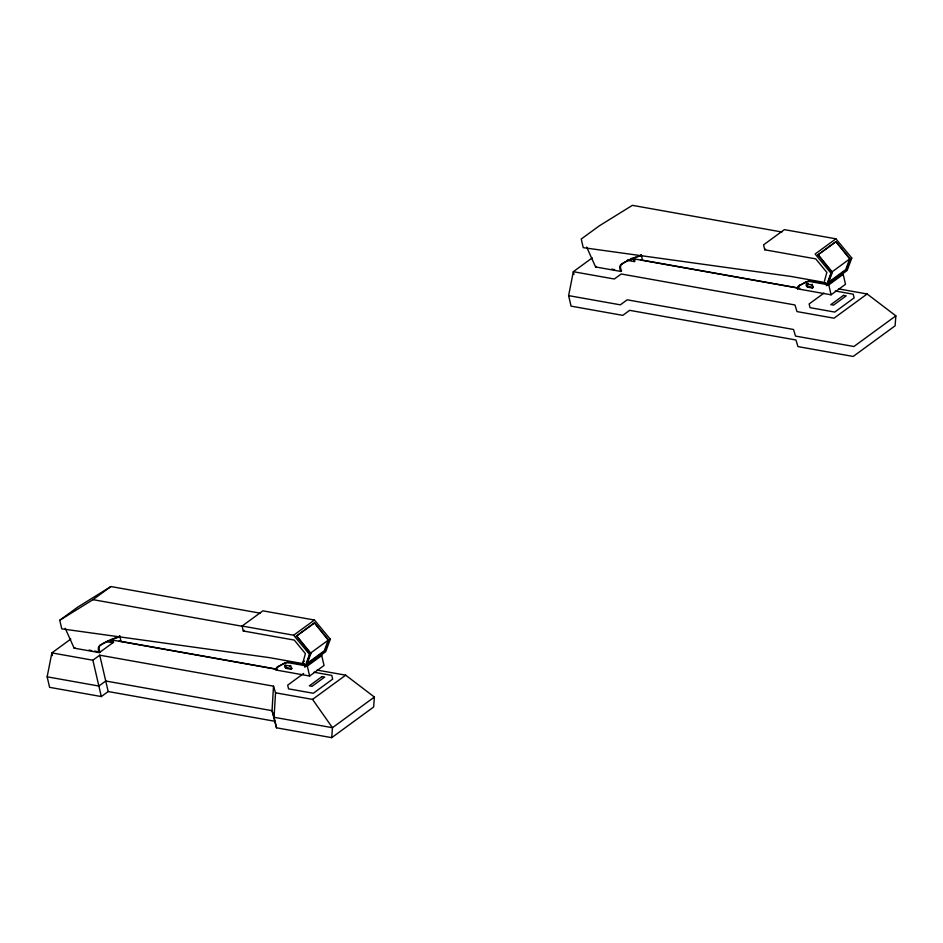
<?xml version="1.0" encoding="UTF-8"?>
<svg xmlns="http://www.w3.org/2000/svg" width="943" height="943" viewBox="0 0 943 943"><rect width="100%" height="100%" fill="white"/><g stroke="black" fill="none" stroke-linecap="round" stroke-linejoin="round"><path stroke-width="1.41" d="M274.484 721.195L108.186 691.537L101.314 696.559L49.602 687.341L47.15 676.815L51.865 652.898L92.874 660.218L99.746 655.185L273.517 686.174L272.044 710.668L276.499 727.807L331.724 737.65L373.64 707.002L374.383 697.054L345.68 675.176L317.202 670.096M273.517 686.174L275.533 692.799L274.048 717.281L276.499 727.807M331.724 737.65L332.455 727.701L312.546 699.4L275.533 692.799M838.669 288.9L867.136 293.98L895.85 315.858L895.107 325.806L853.179 356.454L797.955 346.6L795.951 339.987L629.653 310.33L622.781 315.363L571.057 306.133L568.617 295.619L573.332 271.702L592.251 257.863M303.021 662.175L305.402 653.629L294.275 640.085L243.27 630.985L242.115 626.034L262.908 610.84L314.443 620.034L330.321 639.201L325.677 651.696L304.895 666.89L303.021 662.175L304.459 661.126M824.488 280.979L826.858 272.421L815.742 258.877L764.738 249.789L763.582 244.838L784.376 229.632L835.911 238.827L851.777 257.993L847.144 270.488L826.351 285.694L830.983 273.199L832.421 272.15L818.017 254.751L835.946 241.644L850.35 259.042L846.272 270.016L828.355 283.112L832.421 272.15M304.895 666.89L309.528 654.395L310.954 653.346L296.55 635.947L314.479 622.851L328.883 640.25L324.816 651.212L306.888 664.32L310.954 653.346M306.864 662.564L310.306 653.263L328.235 640.167L314.479 622.851M307.489 663.082L324.286 650.8L328.235 640.167M828.331 281.368L831.773 272.067L849.69 258.96L835.946 241.644M828.956 281.874L845.753 269.592L849.69 258.96M310.306 653.263L296.55 635.947M831.773 272.067L818.017 254.751M304.235 663.848L269.274 657.613L61.778 628.851L59.774 620.246L77.691 607.139L110.92 586.546L260.398 613.209M59.774 620.246L93.003 599.654L110.92 586.546M70.796 639.059L51.865 652.898L52.49 655.609M65.208 628.274L74.132 648.147L74.898 647.593M586.676 247.066L595.587 266.952L596.353 266.386M74.132 648.147L99.333 652.639A7.049 4.503 53.8 0 1 99.828 645.542L100.595 644.977A178.215 113.726 53.8 0 1 109.577 640.226M595.587 266.952L620.8 271.443A7.049 4.503 53.8 0 1 621.296 264.335L622.062 263.781A178.215 113.726 53.8 0 1 632.612 258.347M99.828 645.542A178.215 113.726 53.8 0 1 118.523 637.232L119.29 636.678A2.287 1.462 53.8 0 0 119.926 636.112M621.296 264.335A178.215 113.726 53.8 0 1 639.991 256.036L640.757 255.47A2.287 1.462 53.8 0 0 641.228 255.164M99.333 652.639L113.573 642.23A7.049 4.503 53.8 0 1 112.736 640.061M620.8 271.443L621.555 270.877A7.049 4.503 53.8 0 1 622.062 263.781M627.272 260.339L634.274 261.588L635.04 261.034A7.049 4.503 53.8 0 1 634.203 258.865M243.27 630.985L244.143 630.348M764.738 249.789L765.61 249.141M242.115 626.034L293.65 635.228L314.443 620.034M835.911 238.827L815.117 254.021L830.983 273.199M296.232 636.266L314.16 623.17M817.699 255.07L835.616 241.962M318.993 655.055L321.728 655.55L324.038 665.475L309.622 676.013L276.051 670.025A5.257 3.359 53.8 0 1 277.336 667.078L284.527 663.188A23.339 14.888 53.8 0 1 289.065 662.033L305.732 665.004M798.792 285.882L805.122 282.629A23.339 14.888 53.8 0 1 809.66 281.474L828.779 284.88L843.183 274.342L845.494 284.279L831.089 294.817L797.519 288.829A5.257 3.359 53.8 0 1 798.792 285.882L805.994 281.981A23.339 14.888 53.8 0 1 810.532 280.825L828.591 284.055M277.336 667.078L284.527 663.188M805.122 282.629L805.994 281.981M276.051 670.025L276.924 669.389L111.156 639.825M797.519 288.829L798.391 288.181L631.209 258.37M283.654 663.825A23.339 14.888 53.8 0 1 288.193 662.67L289.065 662.033M809.66 281.474L810.532 280.825M812.984 287.309L812.112 287.945L807.856 287.191A1.756 1.12 53.8 0 1 806.171 285.411A1.756 1.12 53.8 0 1 807.137 284.102L808.01 283.454A1.756 1.12 53.8 0 0 807.043 284.774A1.756 1.12 53.8 0 0 808.729 286.554L812.984 287.309A1.756 1.12 53.8 0 0 813.314 287.32M286.389 668.398L290.644 669.153A1.756 1.12 53.8 0 0 291.611 667.844A1.756 1.12 53.8 0 0 289.925 666.053L285.67 665.298A1.756 1.12 53.8 0 0 284.703 666.607A1.756 1.12 53.8 0 0 286.389 668.398L287.261 667.75L291.517 668.516A1.756 1.12 53.8 0 0 291.847 668.516M807.856 287.191L808.729 286.554M289.925 666.053L290.798 665.416M807.137 284.102L811.381 284.857L812.265 284.22M328.883 640.25L330.321 639.201M850.35 259.042L851.777 257.993M290.644 669.153L291.517 668.516M288.193 662.67L307.312 666.076L321.728 655.55M303.622 673.491L287.686 685.148L288.546 688.861L313.3 693.27L332.643 679.125L331.783 675.412L313.913 672.229M823.946 293.12L809.141 303.941L810.013 307.654L834.755 312.074L854.11 297.917L853.25 294.204L835.38 291.022M312.546 699.4L345.68 675.176M867.136 293.98L834.013 318.192L797 311.591L794.984 304.978L621.213 273.989L614.329 279.01L573.332 271.702L573.957 274.413M374.383 697.054L332.455 727.701L274.048 717.281L272.044 710.668L105.746 681.011L98.862 686.044L47.15 676.815M895.85 315.858L853.922 346.505L795.515 336.085L793.499 329.472L627.201 299.815L620.329 304.837L568.617 295.619M781.865 232.002L632.388 205.35L599.159 225.943L581.242 239.039L583.245 247.655L790.741 276.405L825.703 282.641M841.25 274.79L842.311 274.979M836.936 276.9L838.079 277.101M830.606 281.533L831.75 281.733M640.568 259.832L799.864 288.252M628.038 259.785L630.832 260.28M611.759 269.132L614.553 269.639M93.003 599.654L242.481 626.305M319.783 655.998L320.856 656.187M315.481 658.108L316.624 658.308M309.139 662.729L310.294 662.941M119.101 641.04L276.947 669.188M110.767 641.735L113.573 642.23M105.805 641.546L112.806 642.796A7.049 4.503 53.8 0 1 111.84 639.908M88.89 650.081L91.695 650.587M94.5 651.083L97.294 651.589M293.65 635.228L309.528 654.395M828.779 284.88L831.089 294.817M641.228 254.763L642.537 260.386M307.312 666.076L309.622 676.013M119.773 635.971L121.081 641.594M108.186 691.537L99.746 655.185M101.314 696.559L92.874 660.218M634.274 261.588A7.049 4.503 53.8 0 1 633.236 258.017M634.203 257.71A178.215 113.726 53.8 0 1 635.818 257.097M637.444 256.52A178.215 113.726 53.8 0 1 639.083 255.977M640.71 255.164A2.287 1.462 53.8 0 1 639.991 256.036M798.403 287.214A5.257 3.359 53.8 0 1 799.676 285.246M811.381 284.857A1.756 1.12 53.8 0 1 813.078 286.637A1.756 1.12 53.8 0 1 812.112 287.945M100.099 652.085A7.049 4.503 53.8 0 1 100.595 644.977M111.144 639.554A178.215 113.726 53.8 0 1 119.29 636.678M119.278 636.018A2.287 1.462 53.8 0 1 118.523 637.232M276.994 668.127A5.257 3.359 53.8 0 1 278.209 666.442M287.261 667.75A1.756 1.12 53.8 0 1 285.576 665.228M322.034 676.591L309.363 685.844L312.027 686.327L324.687 677.062L322.034 676.591M843.502 295.383L830.83 304.648L833.494 305.119L846.154 295.866L843.502 295.383"/></g></svg>
